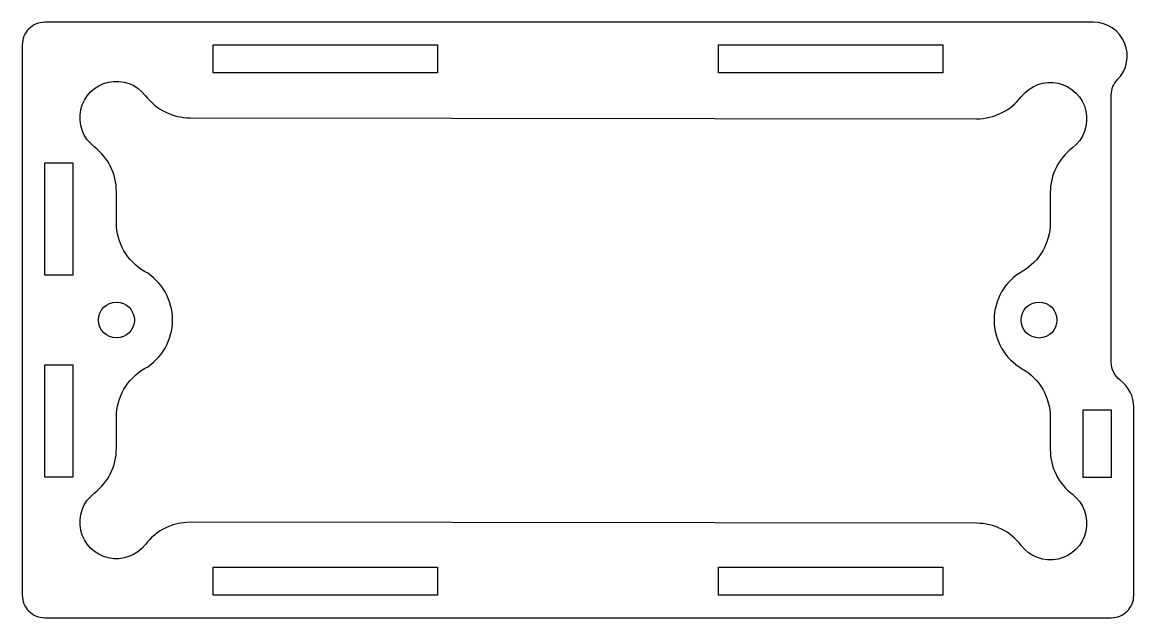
# Model space of a CAD drawing. Header units: millimetres. Extents: x -321.4 to -222.4, y 22.2 to 75.2.
import ezdxf

# ---------------------------------------------------------------- set-up
doc = ezdxf.new("R2010")
doc.units = ezdxf.units.MM
doc.layers.get('0').update_dxf_attribs({"linetype": 'CONTINUOUS'})

msp = doc.modelspace()

# ---------------------------------------------------------------- linework, layer by layer
for points in [[(-223.813, 70.119, 0.664805), (-225.955, 75.22), (-319.369, 75.22, 0.414214), (-321.369, 73.22), (-321.369, 24.221, 0.414214), (-319.369, 22.221), (-224.369, 22.221, 0.414214), (-222.369, 24.221), (-222.369, 40.966, 0.236077), (-223.569, 43.366, -0.236077), (-224.369, 44.966), (-224.369, 68.759, -0.196485)], [(-232.396, 28.655, 0.234064), (-236.37, 30.629), (-306.418, 30.713, 0.234064), (-310.397, 28.748, -1.143505), (-314.95, 33.306, 0.234064), (-312.98, 37.283), (-312.98, 40.06, -0.267949), (-310.48, 44.39, 0.57735), (-310.48, 53.051, -0.267949), (-312.98, 57.381), (-312.98, 60.157, 0.234064), (-314.95, 64.134, -1.144894), (-310.393, 68.686, 0.234064), (-306.418, 66.712), (-236.37, 66.627, 0.234064), (-232.391, 68.592, -1.143505), (-227.838, 64.034, 0.234064), (-229.808, 60.057), (-229.808, 57.378, -0.267949), (-232.308, 53.047, 0.57735), (-232.308, 44.387, -0.267949), (-229.808, 40.057), (-229.808, 37.183, 0.234064), (-227.838, 33.206, -1.144894)]]:
    msp.add_lwpolyline(points, format="xyb", close=True)
for points in [[(-284.369, 73.22), (-284.369, 70.72), (-304.369, 70.72), (-304.369, 73.22)], [(-239.369, 73.22), (-239.369, 70.72), (-259.369, 70.72), (-259.369, 73.22)], [(-316.869, 62.72), (-316.869, 52.72), (-319.369, 52.72), (-319.369, 62.72)], [(-319.369, 34.72), (-319.369, 44.72), (-316.869, 44.72), (-316.869, 34.72)], [(-226.869, 34.717), (-226.869, 40.717), (-224.369, 40.717), (-224.369, 34.717)], [(-304.369, 24.221), (-304.369, 26.721), (-284.369, 26.721), (-284.369, 24.221)], [(-259.369, 26.721), (-239.369, 26.721), (-239.369, 24.221), (-259.369, 24.221)]]:
    msp.add_lwpolyline(points, close=True)
for centre in [(-312.98, 48.72), (-230.808, 48.717)]:
    msp.add_circle(centre, 1.6)

doc.saveas('drawing.dxf')
